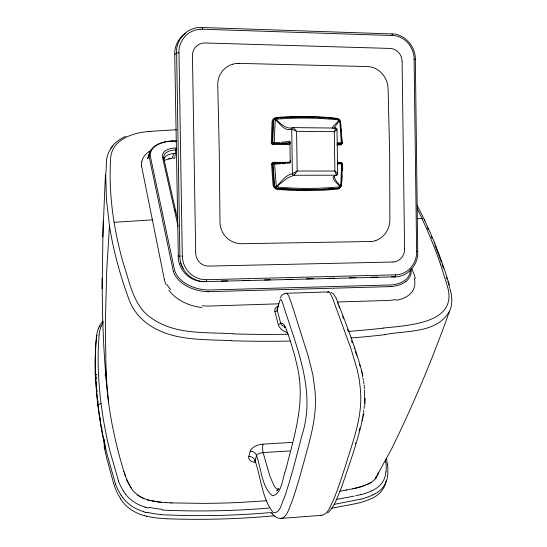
<?xml version="1.0" encoding="UTF-8"?>
<svg xmlns="http://www.w3.org/2000/svg" width="547" height="547" viewBox="0 0 547 547"><rect width="100%" height="100%" fill="white"/><g stroke="black" fill="none" stroke-linecap="round" stroke-linejoin="round"><path stroke-width="0.82" d="M200.393 281.315A26.078 25.606 -86.2 0 1 178.377 259.825L174.691 52.136A26.591 25.353 57.9 0 1 185.761 33.189M202.349 281.637A26.304 25.812 -86.2 0 1 179.949 258.704L176.572 49.203A26.817 25.559 58.1 0 1 199.402 27.412L395.078 34.03A25.442 23.562 74.5 0 1 415.323 57.073L417.778 255.107A25.155 23.61 -88.2 0 1 397.197 276.816L202.349 281.657M181.604 256.119L182.288 256.105L178.951 50.44A24.594 23.439 58.1 0 1 200.017 29.285M202.349 29.203L394.442 35.603A23.33 21.6 74.5 0 1 414.058 56.929L416.664 253.76A23.07 21.648 -88.2 0 1 397.655 274.772L206.479 279.715M289.377 144.572L273.021 144.511A1.771 1.716 70.7 0 1 271.264 142.685L272.078 121.824A4.875 4.684 65.7 0 1 276.201 117.537C296.173 115.82 316.351 116.053 336.275 118.275A4.807 4.485 73 0 1 340.234 121.803M337.677 163.915L341.588 163.977L340.966 182.137M389.867 219.436L389.683 154.117L388.083 88.47A21.6 19.535 68.4 0 0 386.544 80.922L385.485 78.556A21.49 19.425 68.5 0 0 376.904 69.339L374.695 68.218A21.531 19.473 68.6 0 0 373.553 67.753A21.565 19.507 68.8 0 0 368.835 66.666A22.215 20.102 69.1 0 0 367.646 66.577L239.025 63.377M389.867 219.921L389.82 221.207A21.429 19.706 -82.5 0 1 388.931 226.267A21.244 19.521 -82.5 0 1 388.534 227.484L387.543 229.843A21.34 19.603 -82.4 0 1 379.228 238.936L377.129 240.003A21.244 19.514 -82.5 0 1 375.933 240.475M123.916 471.637C114.774 441.805 108.47 411.036 106.234 379.892C103.123 346.066 102.2 312.063 102.221 278.108M102.091 288.741L103.185 220.995M337.267 162.459L340.631 162.473A1.744 1.634 83.2 0 1 342.285 164.271L342.155 170.705M102.795 236.967L105.414 174.855M364.787 405.929L365.177 398.305M341.937 175.847L341.615 180.982M341.82 181.289L342.422 164.086A0.971 0.923 81.1 0 0 341.485 163.088L340.829 163.197L340.631 162.473M340.911 182.965L340.938 182.548M341.766 182.124L341.793 181.707M364.562 403.248L364.569 390.086M111.13 148.264L108.402 152.907L106.686 158.486L105.749 176.202L106.467 199.662L109.475 225.89L106.72 270.649L105.352 323.236L105.94 365.683L106.768 382.585L108.497 402.004M340.877 183.375L340.802 184.407M341.738 182.541L341.69 183.163M385.854 471.904L385.635 474.003A35.473 26.748 23.2 0 1 385.457 474.933A34.529 26.174 20.1 0 1 374.421 489.456A35.931 27.63 22.7 0 1 372.151 490.563L371.317 490.953M341.656 183.58L341.574 184.619A4.027 3.699 84.2 0 1 340.945 186.541A4.014 3.651 86.1 0 1 340.549 187.053A1.354 0.533 41.1 0 0 340.172 185.966C338.121 182.76 333.636 179.491 334.443 175.286M341.287 184.824A4.786 4.506 88.3 0 1 337.294 189.112L324.419 190.171L307.612 190.609L290.628 190.329L277.302 189.385L277.514 188.606L278.184 188.476L303.941 189.734M364.288 406.271L364.015 408.602M163.71 159.348L163.813 158.459A14.448 8.451 7.8 0 1 176.052 149.981M120.655 498.878A88.792 70.488 9.5 0 1 113.892 484.368L106.829 458.564L104.292 447.576L104.908 447.227A1.716 1.251 -11.8 0 0 104.969 447.61M175.655 212.051L175.772 211.163A1.538 1.169 -12.1 0 0 174.404 209.986M99.13 334.292L98.234 350.176A694.444 423.111 31 0 0 101.031 403.474L103.075 417.573A694.41 423.029 31 0 0 110.043 451.521L118.528 481.059M363.782 410.305L363.495 412.096M363.146 414.1L362.893 415.412M96.525 337.991L95.718 344.09L95.082 361.211L95.171 374.059L95.67 374.599L95.998 374.237M362.634 416.698L362.367 417.956M363.919 412.807C358.729 438.462 349.806 463.193 341.301 487.897C337.478 496.471 334.955 506.625 327.598 512.956M361.813 420.424L361.957 419.816M282.19 325.451A12.157 8.123 1.8 0 1 280.597 323.01L277.22 310.217L278.669 304.351A51.466 13.812 87.6 0 1 279.394 301.841A22.995 6.092 87.9 0 1 279.879 300.488L280.679 299.455L281.575 300.57A21.47 5.607 88 0 1 281.903 301.267L282.279 302.156A56.074 14.379 87.6 0 1 282.997 304.057C295.845 345.834 316.494 390.681 302.04 435.002C296.597 456.027 291.346 477.134 284.344 497.708C281.78 502.043 280.269 514.495 272.939 512.341C261.863 497.777 260.994 477.627 255.073 460.765L256.509 455.562A5.675 4.636 15.9 0 0 250.205 451.227L248.81 456.43A5.648 4.643 16.2 0 1 255.073 460.765M141.803 161.256L141.454 164.709A34.529 20.567 3.6 0 0 141.509 165.618L141.598 166.274M141.817 161.215L142.835 158.459A35.562 21.326 9.2 0 1 148.839 151.751M359.666 428.732L359.858 428.041M359.475 429.416L359.092 430.776M336.432 175.006L334.873 171.02L334.306 131.69L335.79 128.237M355.222 443.535L355.461 442.783M378.107 473.825L378.517 472.444L378.107 473.825A27.206 20.608 20.3 0 1 373.081 481.011L370.182 483.015A26.892 20.369 20.3 0 1 369.109 483.589L361.704 486.502L353.711 488.608M450.475 290.751C452.287 297.459 452.492 304.891 449.477 311.291C432.903 358.025 413.689 403.836 391.857 448.362L375.221 478.871L376.124 477.702L375.686 478.297M280.043 143.389L274.197 143.458L275.168 121.605A2.708 2.66 65.1 0 1 275.599 120.361A2.591 2.564 56.6 0 1 275.859 120.019L276.119 119.752A2.667 2.489 40.4 0 1 277.609 119.089C297.513 117.509 317.609 117.776 337.478 119.793M149.242 154.275L147.628 158.623L149.263 154.316L148.196 156.818M98.563 328.248L99.075 326.962M101.195 326.381L101.886 324.699A32.745 22.81 2.5 0 1 102.289 323.968M280.105 298.012L282.129 294.901L285.39 293.192M333.841 128.313L339.256 120.771A1.367 0.397 -41.3 0 0 339.619 119.834L339.222 120.265M449.477 311.291C436.875 333.636 406.517 330.32 384.849 334.573M164.182 157.926C166.965 154.083 172.189 153.379 176.613 153.475M111.554 147.711L112.942 146.097M110.61 148.34C114.378 142.911 119.827 138.945 125.789 136.23M341.403 143.594A0.971 0.896 77.5 0 1 340.624 144.073L341.212 143.916A0.978 0.923 78.9 0 0 342.121 142.931L340.685 122.337A4.055 3.631 76.7 0 0 339.557 119.902L339.612 119.841M278.867 488.314L276.734 490.727L278.553 489.23M337.075 129.68L334.306 131.69L296.57 131.342L291.995 129.106M339.078 120.422L332.863 126.747L332.186 128.251M276.789 186.281C281.39 181.577 285.384 175.04 292.392 173.741A1.511 1.443 77.8 0 0 293.862 175.252L336.248 175.204A1.497 1.422 79.4 0 0 337.643 173.707L337.007 129.557A1.497 1.422 79.1 0 0 335.571 128.046L293.144 127.615C286.375 129.851 280.796 123.601 276.119 119.752M276.351 186.746L275.832 187.286A4.082 3.925 -82.4 0 0 278.184 188.476M327.55 292.419L328.515 291.845L329.526 292.344L332.446 297.759L351.27 349.636L357.417 370.401L359.256 379.666L360.384 389.081A36.348 11.48 86.5 0 1 360.733 396.226C361.362 419.665 352.76 441.901 346.06 463.972C342.073 476.423 338.128 488.922 333.007 500.963C330.217 506.084 328.214 514.105 321.629 515.308L280.016 518.474A46.803 11.644 86 0 1 279.141 518.057M276.926 186.247L287.442 178.042L293.862 175.252M174.616 54.714L176.36 53.093M294.108 175.115L297.165 171.02L296.57 131.342L293.445 127.663M148.921 151.799L149.126 151.656A35.521 21.271 8.9 0 1 151.416 150.322M285.896 293.322L328.843 291.893M371.201 482.392L370.182 483.015A25.921 19.644 20.4 0 1 369.109 483.589L367.037 484.512M290.197 160.797L289.951 143.075A1.887 0.602 -89.3 0 0 289.356 141.126M372.972 494.885L372.11 495.267A86.173 64.519 17.6 0 1 361.293 499.151M292.659 173.652L297.165 171.02L334.873 171.02L337.745 173.433M164.688 160.23L170.445 158.589L168.763 158.609L170.944 158.678M365.293 485.216L361.3 486.632A73.086 54.536 17.6 0 1 358.825 487.377L355.871 488.136A59.596 44.745 18.2 0 1 354.579 488.423M337.184 173.83L337.643 173.707M335.571 128.046L334.661 128.278M293.144 127.615A1.518 1.443 76.9 0 0 291.715 129.113C284.146 131.841 279.654 122.931 274.785 119.096A4.089 4 63.4 0 0 274.334 119.622A4.103 4 67.9 0 0 273.644 121.564L272.693 142.473A0.991 0.95 74.1 0 0 273.664 143.492L273.165 143.656L289.554 143.717M341.588 143.068L342.142 142.883L337.752 142.753M361.239 499.049L334.101 504.396M360.774 494.604L355.584 495.801M336.248 175.204C327.974 176.879 338.525 184.325 340.528 186.924M290.204 142.254L288.686 142.596A28.253 2.379 -0.9 0 1 287.913 142.74L287.305 142.842M354.723 503.869L356.227 503.548A84.908 63.725 17.6 0 0 371.721 498.433A37.134 28.307 20.5 0 0 386.175 480.676M354.285 503.958L334.32 507.746A523.541 306.635 6.8 0 1 331.222 508.3M352.842 488.779L353.711 488.608M353.984 496.129L336.111 499.473M353.28 488.697L346.285 490.057M395.939 299.66L388.951 300.433M290.156 162.008L288.98 162.213A28.013 1.867 -0.9 0 1 288.207 162.329L287.927 162.363M346.723 489.975L339.666 491.281M286.204 141.858L286.997 141.728A26.96 2.297 -0.9 0 0 287.66 141.605L289.356 141.222A1.005 0.944 77.1 0 0 290.231 142.227M285.814 141.912L280.973 142.295M286.553 142.952L281.144 143.355M286.984 163.355L287.325 163.307A27.323 1.798 -0.9 0 0 288.078 163.197L289.684 162.91A0.998 0.944 79.6 0 1 290.614 161.919L290.553 161.926A0.944 0.342 -89.3 0 0 290.724 161.83M383.03 328.084C408.041 325.287 460.048 323.721 446.878 284.686M286.71 162.514L283.36 162.767M285.944 163.478L282.621 163.724M337.458 188.332L319.045 189.624M148.681 131.512C133.126 132.695 112.422 139.287 110.692 157.515C108.306 193.686 113.714 230.068 123.738 264.803C130.186 283.763 133.721 306.723 152.025 318.525C175.635 334.976 205.884 332.036 233.063 333.773M392.596 276.645L393.737 276.522M273.76 143.471L274.197 143.458M278.361 118.029L276.467 118.207A4.089 3.932 64.3 0 0 273.015 121.817L272.194 142.637A0.985 0.957 67.5 0 0 273.179 143.642L273.021 144.511M333.827 188.681L338.217 188.223A4.041 3.788 -75.8 0 0 340.528 187.033M333.28 188.729L331.632 188.865M150.644 131.328L176.674 129.714M266.546 500.724L240.871 502.385A517.612 300.303 6.8 0 1 201.57 503.363L171.867 502.905M274.061 162.951L280.816 162.856M371.263 241.48L241.89 243.723A22.092 21.75 -77.2 0 1 234.164 242.417L231.832 241.405A22.01 21.668 -76.3 0 1 222.52 232.202L221.426 229.774A22.263 21.921 -76.2 0 1 220.017 223.279A18.81 18.53 -76.2 0 1 219.99 222.608L219.306 153.44L217.754 85.1A22.277 21.429 49.8 0 1 218.561 78.542A22.318 21.483 49.5 0 1 218.95 77.298L219.969 74.884A22.229 21.395 49.4 0 1 228.933 65.743L231.313 64.69A22.256 21.422 49.6 0 1 232.55 64.272M280.878 518.638C287.811 516.717 289.021 507.582 291.838 501.934C296.296 489.462 299.804 476.676 303.359 463.924C309.123 442.591 316.036 421.04 315.414 398.674A36.731 10.222 86.8 0 0 315.086 391.454L312.87 374.886L308.262 356.254L291.476 303.291L288.734 295.954L286.758 293.11M331.085 188.913L328.309 189.112M280.262 117.872L287.223 117.434M291.913 442.434L262.991 444.137A5.785 1.292 87.6 0 0 263.1 452.554L269.883 476.184L274.307 486.208A42.167 10.523 86.3 0 0 277.288 489.114L278.444 489.401M391.29 286.553L389.396 286.649M289.835 450.967L263.1 452.554M114.097 222.28L152.346 219.873M327.181 189.187L304.064 189.816M104.949 374.886L106.631 374.804M283.079 162.78L282.498 162.801M200.017 29.264L202.342 29.23M282.368 163.731L281.978 163.751M289.753 117.325L314.245 117.318M416.732 251.504L417.149 251.49M277.302 189.371A4.855 4.711 85.6 0 1 273.056 185.057L271.592 164.168L280.167 163.799M278.984 303.811L210.021 306.033A37.811 26.721 9.7 0 1 205.857 306.012L202.151 305.705M393.129 262.02L208.687 266.088A13.046 12.8 -87.2 0 1 195.744 253.357L195.689 252.611M337.506 301.985L388.356 300.453M271.592 164.168L271.661 164.162A1.771 1.716 77.7 0 1 273.302 162.35L289.643 162.343M318.163 189.577L296.522 189.72L277.548 188.585M389.19 286.649L208.448 291.674M172.264 141.167L176.455 141.153M201.645 281.438L206.588 281.432M221.207 281.055L227.675 280.891M242.95 280.502L249.343 280.337M264.474 279.948L270.409 279.797M285.609 279.408L292.33 279.237M306.539 278.867L313.199 278.697M328.091 278.32L334.682 278.149M349.424 277.773L355.947 277.602M370.545 277.233L377.799 277.049M279.695 142.336L271.264 142.685M341.643 143.143L341.991 143.15L341.588 135.43M284.023 163.088L273.479 163.095L273.302 162.411M337.533 163.197L340.904 163.211A0.971 0.896 84.7 0 1 341.212 163.273M176.305 140.976L173.536 140.969A22.112 12.861 7.8 0 0 172.763 140.982L172.572 140.982A26.83 15.658 7.8 0 0 171.443 141.03A27.965 16.335 7.8 0 0 150.746 152.298M337.014 144.893L340.378 144.921A1.744 1.627 78 0 0 341.984 143.15M337.26 144.046L340.624 144.073L340.378 144.921M290.758 160.859L290.197 160.818A1.887 0.602 -89.6 0 1 289.691 162.992M337.246 162.999L341.403 163.061M290.491 143.157L289.931 143.109M341.588 163.977L342.449 164.038M231.422 340.637C201.624 339.188 167.409 341.506 143.321 320.351C136.887 314.682 131.82 307.435 128.921 299.353C120.21 275.531 113.42 250.964 109.475 225.89M167.628 518.823L182.732 519.199A523.541 306.635 6.8 0 0 274.403 515.766M337.239 143.799L341.13 143.888M172.12 502.919L170.117 502.85M169.85 510.433L185.139 510.816A523.582 304.488 6.8 0 0 269.09 508.054M169.584 510.426L162.172 510.016M167.286 518.809L157.666 518.091A90.672 70.7 6.7 0 1 146.473 516.183M170.363 502.857L159.574 502.105L149.167 500.273A27.883 22.365 5.7 0 1 147.239 499.739A28.376 22.755 5.8 0 1 143.977 498.556A28.403 22.776 5.8 0 1 140.49 496.82A28.246 22.653 5.7 0 1 137.318 494.72L133.912 491.637A28.341 22.728 5.8 0 1 131.93 489.23L127.184 480.69L123.861 471.446M414.223 59.192L415.214 59.288M318.607 117.482L325.417 117.872M417.833 218.492L422.058 218.684M166.097 502.693L166.603 502.714M178.021 255.989L179.792 256.119M327.885 118.063L330.956 118.337M391.447 276.693L394.886 276.987M161.625 514.761L184.838 515.548A525.065 306.258 6.8 0 0 271.483 512.498M277.144 186.459A2.653 2.544 -73.2 0 0 278.649 187.177C298.518 188.893 318.586 188.831 338.443 186.937A2.632 2.434 -66.2 0 0 339.926 186.206A1.689 0.554 -41.8 0 0 340.193 185.959A2.55 2.25 87 0 0 340.432 185.638A2.66 2.393 84.7 0 0 340.822 184.414M161.577 502.337L160.579 502.228A77.872 60.444 6.8 0 1 157.577 501.838L153.604 501.189M334.627 118.726L336.46 118.945A4.027 3.747 72.4 0 1 337.991 119.506M320.658 515.151L321.629 515.308M204.147 281.493L206.137 281.842M287.476 332.829L282.642 330.402A15.323 11.152 15.4 0 1 280.796 328.699L280.105 327.906A12.369 9.012 15.2 0 1 278.252 324.453L274.895 311.653A2.051 1.32 -14.8 0 0 277.22 310.217M153.351 501.141L152.859 501.052M274.765 119.089L274.785 119.096A4.103 3.877 50.4 0 1 277.103 117.967C297.089 116.313 317.274 116.566 337.212 118.692A4.034 3.774 62.9 0 1 339.078 119.424A4.02 3.733 59.6 0 1 339.591 119.861M152.367 500.956L151.875 500.854M147.847 512.676L145.94 512.252M148.811 507.999L146.24 507.397M95.944 376.288L95.561 375.878A692.153 423.706 31 0 0 103.438 439.255A0.697 0.431 -13.7 0 0 104.074 439.624M144.381 515.677L146.473 516.19M330.962 292.378L333.417 293.814L336.09 298.053C345.943 323.407 356.07 348.836 362.825 375.228M278.355 518.344L274.355 516.156L271.681 513.072L272.406 513.913M284.761 327.749L284.269 327.38M282.813 326.142L282.156 325.465M274.519 162.944L276.139 184.619A2.667 2.653 86 0 0 276.871 186.199M131.451 488.519L131.095 487.972M130.87 487.609L130.644 487.24M121.051 495.165L120.545 494.317A90.159 71.383 9.4 0 1 115.465 484.102M123.41 490.96L123.909 491.787A37.422 30.427 3 0 0 125.427 494.003M129.885 485.948L129.673 485.572M129.468 485.203L128.661 483.705A80.218 63.24 9.6 0 1 127.533 481.449L126.514 479.165M417.224 205.651C430.592 231.046 441.292 257.828 449.456 285.329M166.274 284.925L164.832 281.336A34.495 23.384 4.2 0 1 164.688 280.843L164.319 279.243M424.397 219.696L424.869 220.783M411.659 268.515L414.305 274.703A31.993 19.603 20.4 0 1 414.462 275.168L415.276 278.402M434.291 242.116L434.824 243.333M337.807 303.667L338.08 304.337M338.805 306.183L339.181 307.161M339.372 307.646L339.564 308.146M115.533 484.088L107.062 454.283A696.352 425.292 31.1 0 1 100.156 420.178L98.145 406.011A696.386 425.381 31.1 0 1 95.472 352.466L96.416 336.412A81.681 58.167 7.9 0 1 98.508 328.234M342.579 316.2L343.523 318.757M347.311 329.198L347.789 330.525M351.447 340.713L351.694 341.403M351.947 342.101L352.193 342.791M354.107 348.159L354.34 348.808M355.256 351.413L355.482 352.07M355.714 352.726L356.172 354.053M125.331 476.088L124.695 474.153M356.398 354.723L356.623 355.393M440.417 263.962L446.66 283.92M446.55 277.493L447.029 279.032M124.333 472.991L124.456 473.381M447.74 281.356L447.979 282.136M448.212 282.915L448.677 284.467M359.611 364.699L359.988 365.991M448.909 285.254L449.135 286.033M449.361 286.819L449.702 287.995M173.372 271.449L149.174 156.955A28.143 16.601 5.7 0 1 149.119 156.216M449.928 288.782L450.372 290.354M104.299 447.603L104.306 447.637A2.475 1.723 -12.6 0 0 105.209 448.916M256.509 455.562C261.384 468.314 261.363 486.488 272.406 495.808C282.149 494.105 282.484 477.387 285.821 469.647C293.199 440.041 303.202 409.676 299.373 378.756M361.252 370.572L361.553 371.755M361.847 372.951L362.135 374.175M177.358 218.178L163.813 158.459A1.456 1.156 -11.7 0 0 162.514 157.283L177.433 223.395M177.754 224.831L178.083 226.267M362.408 375.406L362.75 377.027M164.298 279.148L141.611 166.35M386.456 458.386L387.502 464.8M362.969 378.121L363.283 379.782M363.475 380.91L363.912 383.789M385.382 459.959L385.683 462.277M364.056 384.91L364.459 388.712M340.555 123.889L340.699 125.167M339.913 122.35L341.287 142.835A0.93 0.403 -88.5 0 1 340.938 143.923M341.082 129.01L341.307 131.581M106.234 379.892L105.523 366.483M402.093 61.25L404.595 248.864M195.689 252.509L192.435 54.85A13.34 12.711 58.6 0 1 205.016 42.974L390.243 48.437A12.636 11.706 74.6 0 1 402.052 61.25M291.715 129.113L292.392 173.741M404.595 248.967L404.602 249.37M143.977 498.556A28.341 22.728 5.8 0 1 140.49 496.82A28.232 22.639 5.7 0 1 137.318 494.72M149.167 500.273A28.095 22.53 5.7 0 1 147.239 499.739M98.152 406.011A3.945 2.557 -9 0 1 99.028 404.424L99.725 403.946A3.227 2.085 -9 0 1 101.038 403.474M387.577 464.806A88.327 67.944 16.7 0 1 387.727 474.734L387.549 476.341A37.319 28.129 24.2 0 1 387.255 477.955A37.23 28.28 20.1 0 1 375.413 493.661M375.365 493.613A37.299 28.752 22.9 0 1 372.924 494.823M161.632 514.611A89.229 69.264 6.8 0 1 148.155 512.58M145.885 512.43A38.81 32.198 4.6 0 1 143.67 511.828M143.738 511.65A38.762 31.124 5.8 0 1 122.685 497.572M122.733 497.551A38.83 31.644 2.7 0 1 121.099 495.144M385.991 462.29A85.975 66.153 15.7 0 1 386.025 471.931M371.386 491.035A83.896 62.659 17.5 0 1 360.842 494.714M162.227 509.312A86.864 66.672 6.8 0 1 149.263 507.363M146.206 507.479A36.943 30.358 4.9 0 1 144.934 507.131M144.969 507.042A35.945 28.813 5.9 0 1 125.42 494.009M123.328 490.987A87.793 69.353 9.4 0 1 118.446 481.073M99.151 326.976A34.386 23.938 1.7 0 1 99.786 325.684M99.698 325.663A34.338 24.239 5.2 0 1 102.932 321.137M99.082 334.279A79.506 56.471 8.8 0 1 101.004 326.333M102.255 323.954A31.835 22.42 5.2 0 1 103.294 322.21M96.915 336.296A82.884 59.24 7.6 0 1 97.147 335.455M95.164 373.827A7.166 0.362 -89.6 0 1 95.527 376.315M96.251 374.784A2.318 1.026 8.6 0 1 95.246 374.004M103.445 439.166A7.596 1.128 84.7 0 1 104.354 447.781M144.381 515.671A38.646 31.186 5.6 0 1 120.634 498.885M102.009 428.91A691.025 423.146 31 0 1 101.721 427.282M100.381 419.173A691.025 423.146 31 0 1 100.135 417.559M98.713 407.187A691.025 423.146 31 0 1 98.522 405.607M98.159 402.455A691.025 423.146 31 0 1 97.988 400.889M97.667 397.765A691.025 423.146 31 0 1 97.516 396.206M97.106 391.556A691.025 423.146 31 0 1 96.983 390.018M96.559 383.891A691.025 423.146 31 0 1 96.47 382.367M96.279 378.579A691.025 423.146 31 0 1 96.21 377.074M104.08 439.535A6.906 1.06 84.4 0 1 104.962 447.364M96.34 374.818A1.6 0.554 10.4 0 1 96.06 374.647M162.582 157.29A15.884 9.278 7.8 0 1 176.004 147.977L174.876 157.249A12.472 2.092 89.8 0 1 173.221 157.782M278.266 324.453A2.072 1.313 -14.8 0 0 280.618 323.01C285.684 322.744 286.272 331.14 288.331 334.88A155.676 37.825 86.4 0 1 290.142 340.302L295.011 356.767L297.896 369.191A44.068 11.672 87 0 1 299.38 378.756M285.001 327.031A18.666 10.701 11.8 0 1 283.544 325.896M277.24 310.217A6.106 4.458 15.1 0 1 278.108 306.908M274.915 311.653A8.13 5.873 14.8 0 1 278.273 305.91M255.647 462.584A5.607 2.803 -8.6 0 1 255.107 460.765M256.564 455.562A5.764 2.694 -8 0 1 263.059 452.663M250.266 451.227A11.268 6.229 -11.4 0 1 262.977 444.205M255.599 462.461A11.131 6.27 -11.7 0 1 248.864 456.43M417.252 208.701A1384.512 765.294 -19.5 0 1 422.134 218.656M421.99 218.711A1383.924 764.966 -19.4 0 1 440.349 263.989M148.736 131.622A68.101 39.876 7.1 0 1 150.698 131.444M383.112 328.179A592.695 282.095 7.9 0 1 348.159 331.441M288.153 334.224A592.695 282.095 7.9 0 1 233.104 333.889M384.938 334.682A593.892 284.413 7.9 0 1 350.907 337.998M290.266 341.034A593.892 284.413 7.9 0 1 231.456 340.767M442.174 264.57A1379.883 766.832 -19.6 0 1 443.473 268.351M427.275 227.552A1379.883 766.832 -19.6 0 1 428.226 229.658M431.351 236.735A1379.883 766.832 -19.6 0 1 431.959 238.164M434.947 245.364A1379.883 766.832 -19.6 0 1 441.381 262.321M173.502 153.557A12.492 3.679 84.6 0 1 170.226 158.452M163.984 158.603A14.53 8.704 6.5 0 1 164.394 157.994M414.27 278.314A38.099 23.528 19.8 0 1 396.343 300.228M202.062 307.551A39.596 27.835 9.6 0 1 168.852 290.142M170.739 289.548A39.473 25.189 11.2 0 1 167.184 284.782M411.077 269.315A31.008 19.425 15.7 0 1 411.112 272.42A31.22 19.562 15.7 0 1 405.949 281.452M405.929 281.438A31.411 19.671 15.7 0 1 392.514 286.43A30.037 19.289 16.7 0 1 391.249 286.478M208.469 291.811A31.268 21.244 9.5 0 1 207.067 291.77M207.053 291.633A32.437 21.271 9.1 0 1 173.761 272.563A31.452 20.779 7.4 0 1 173.406 271.449M149.215 156.223A28.731 16.786 9.9 0 1 149.495 152.88M149.557 152.893A29.094 17.073 8.1 0 1 165.044 141.96A28.854 16.943 8.1 0 1 171.088 141.222M171.054 141.126A27.849 15.822 7.6 0 1 172.237 141.078M410.291 270.033A29.982 18.803 16.1 0 1 405.218 280.057A30.249 18.967 16.1 0 1 392.315 284.837A28.943 18.16 16.1 0 1 391.132 284.946L209.576 289.985A24.923 16.465 8.9 0 1 208.68 289.992L208.455 289.985A30.126 19.836 8.9 0 1 207.115 289.944A31.234 20.547 8.9 0 1 184.045 282.45A31.275 20.574 8.9 0 1 175.026 271.579A30.03 19.76 8.8 0 1 174.725 270.683L174.684 270.539A24.806 16.335 8.6 0 1 174.52 269.938L150.439 156.777A22.112 12.916 7.6 0 1 150.363 156.298L150.35 156.182A27.528 16.082 7.8 0 1 150.726 152.292M232.625 64.245A22.277 21.429 49.8 0 1 237.767 63.384M237.699 63.397A22.195 21.367 49.8 0 1 239.018 63.377M375.844 240.53A21.429 19.706 -82.5 0 1 371.167 241.528M404.561 249.377A12.492 11.733 -88.4 0 1 393.129 261.979M183.129 268.386A24.28 23.842 -86.2 0 1 180.647 262.991M395.454 274.97A1.997 0.656 89.2 0 1 395.228 276.659M206.445 279.729A2.085 0.417 88.5 0 1 206.335 281.466M176.613 52.963A2.113 0.342 -0.2 0 1 178.89 52.833M392.042 33.887A2.038 0.711 -87 0 1 392.288 35.432M202.212 27.569A2.133 0.479 -87.8 0 1 202.39 29.189M206.472 279.667A24.02 23.576 -86.2 0 1 182.363 256.112M339.872 122.35A2.639 2.277 77.1 0 0 339.229 120.798A1.682 0.725 42.3 0 0 339.003 120.497A2.55 2.332 51.9 0 0 338.675 120.224A2.66 2.475 56 0 0 337.478 119.779M278.635 187.17A1.367 0.376 -83.9 0 1 278.184 188.53M275.804 187.313A4.096 4.041 82.2 0 1 274.601 184.845L273.028 163.977A0.991 0.95 77 0 1 273.965 162.965L273.479 163.095A0.985 0.957 78.5 0 0 272.529 164.107L273.979 184.961A4.075 3.952 86.8 0 0 277.548 188.578M277.124 186.459A1.381 0.41 -42.7 0 1 275.886 187.327M274.731 119.048A1.381 0.554 43.2 0 1 276.098 119.759M341.212 163.013A0.923 0.403 -89 0 1 341.567 163.977M341.615 163.587A0.971 0.896 84.7 0 1 341.745 163.84M340.049 186.78A4.014 3.767 89.2 0 1 337.458 188.325"/></g></svg>
